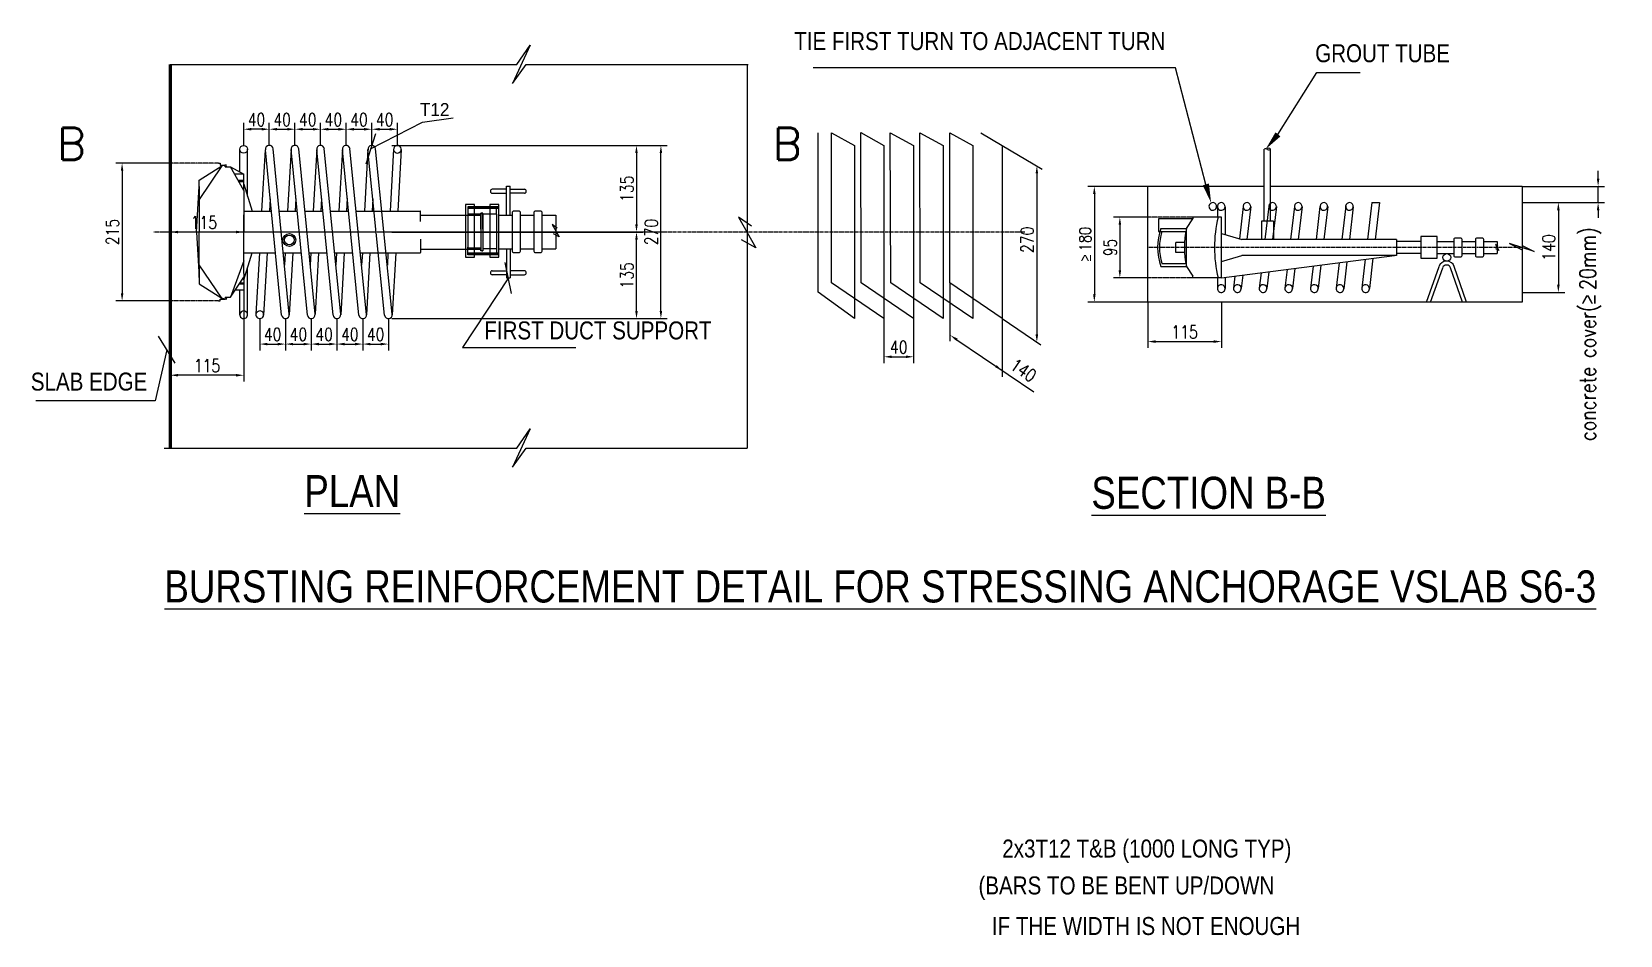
# Model space of a CAD drawing. Header units: millimetres. Extents: x -241424 to 696054, y -125618 to 93710.
# Drawn here: x 621566 to 624044, y -28466 to -27058 of the extents above; entities that cross this region are included whole.
import ezdxf
from ezdxf.enums import TextEntityAlignment as Align

# ---------------------------------------------------------------- set-up
doc = ezdxf.new("R2010")
doc.units = ezdxf.units.MM
doc.header["$LTSCALE"] = 7
doc.header["$PDMODE"] = 3
doc.linetypes.add('ACAD_ISO02W100', pattern=[15, 12, -3])
doc.linetypes.add('CENTER2', pattern=[1.125, 0.75, -0.125, 0.125, -0.125])
doc.layers.get('0').update_dxf_attribs({"linetype": 'CONTINUOUS'})
doc.layers.get('Defpoints').update_dxf_attribs({"color": 6, "linetype": 'CONTINUOUS'})
for name, color, linetype in [('CDC_03_BORDER', 3, 'CONTINUOUS'), ('HATCH', 8, 'CONTINUOUS'), ('Layer1', 3, 'CONTINUOUS'), ('t10', 3, 'CONTINUOUS'), ('TEXT80', 7, 'CONTINUOUS'), ('TITLE', 7, 'CONTINUOUS'), ('VSL-TXT', 13, 'CONTINUOUS')]:
    doc.layers.add(name, color=color, linetype=linetype)
doc.styles.add('CENT', font='')
doc.styles.add('DIMENSION', font='SIMPLEX.shx', dxfattribs={"width": 0.8})
doc.styles.add('HUNG', font='vni-romans.shx', dxfattribs={"width": 0.8, "height": 10})
doc.styles.add('ROMANS', font='ROMANS.shx', dxfattribs={"width": 0.75})
doc.styles.get('CENT').set_extended_font_data('VNI-Helve-Condense')
doc.dimstyles.new('Copy(2) of dim', dxfattribs={"dimscale": 10, "dimtxt": 2, "dimasz": 3.5, "dimexe": 2, "dimexo": 0, "dimgap": 1, "dimtad": 1, "dimdec": 0, "dimzin": 0, "dimdsep": 46, "dimtxsty": 'DIMENSION', "dimcen": 0, "dimclrd": 8, "dimclre": 8, "dimclrt": 256, "dimadec": 0, "dimazin": 0, "dimtfac": 1, "dimtdec": 0, "dimtix": 1, "dimtmove": 2, "dimatfit": 3, "dimldrblk": 'OBLIQUE', "dimfxl": 1, "dimtolj": 1, "dimtzin": 0, "dimarcsym": 0})

# ---------------------------------------------------------------- blocks, each defined once
blk = doc.blocks.new('*D685')
at = {"color": 8, "lineweight": -2, "transparency": 16777216}
for p, q in [((622127.7, -27234.9), (622557.6, -27234.9)), ((622547.6, -27492.9), (622547.6, -27246.9)), ((622127.7, -27504.9), (622557.6, -27504.9))]:
    blk.add_line(p, q, dxfattribs=at)
at = {"color": 8, "transparency": 16777216}
for points in [[(622545.6, -27246.9), (622549.6, -27246.9), (622547.6, -27234.9)], [(622545.6, -27492.9), (622549.6, -27492.9), (622547.6, -27504.9)]]:
    blk.add_solid(points, dxfattribs=at)
at = {"layer": 'Defpoints', "color": 0, "transparency": 16777216}
for p in [(622127.7, -27234.9), (622547.6, -27234.9), (622127.7, -27504.9)]:
    blk.add_point(p, dxfattribs=at)
at = {"transparency": 16777216, "insert": (622532.6, -27369.9), "char_height": 20, "attachment_point": 5, "rotation": 90, "style": 'DIMENSION'}
blk.add_mtext('\\A1;270', dxfattribs=at)
blk = doc.blocks.new('_OBLIQUE')
at = {"color": 0, "linetype": 'ByBlock'}
blk.add_line((-0.5, -0.5), (0.5, 0.5), dxfattribs=at)
blk = doc.blocks.new('*D686')
at = {"color": 8, "lineweight": -2, "transparency": 16777216}
for p, q in [((622127.7, -27369.9), (622519.5, -27369.9)), ((622509.5, -27492.9), (622509.5, -27381.9)), ((622127.7, -27504.9), (622519.5, -27504.9))]:
    blk.add_line(p, q, dxfattribs=at)
at = {"color": 8, "transparency": 16777216}
for points in [[(622507.5, -27381.9), (622511.5, -27381.9), (622509.5, -27369.9)], [(622507.5, -27492.9), (622511.5, -27492.9), (622509.5, -27504.9)]]:
    blk.add_solid(points, dxfattribs=at)
at = {"layer": 'Defpoints', "color": 0, "transparency": 16777216}
for p in [(622127.7, -27369.9), (622509.5, -27369.9), (622127.7, -27504.9)]:
    blk.add_point(p, dxfattribs=at)
at = {"transparency": 16777216, "insert": (622494.5, -27437.4), "char_height": 20, "attachment_point": 5, "rotation": 90, "style": 'DIMENSION'}
blk.add_mtext('\\A1;135', dxfattribs=at)
blk = doc.blocks.new('*D687')
at = {"color": 8, "lineweight": -2, "transparency": 16777216}
for p, q in [((622127.7, -27234.9), (622519.5, -27234.9)), ((622509.5, -27246.9), (622509.5, -27357.9)), ((622127.7, -27369.9), (622519.5, -27369.9))]:
    blk.add_line(p, q, dxfattribs=at)
at = {"color": 8, "transparency": 16777216}
for points in [[(622507.5, -27246.9), (622511.5, -27246.9), (622509.5, -27234.9)], [(622507.5, -27357.9), (622511.5, -27357.9), (622509.5, -27369.9)]]:
    blk.add_solid(points, dxfattribs=at)
at = {"layer": 'Defpoints', "color": 0, "transparency": 16777216}
for p in [(622127.7, -27234.9), (622127.7, -27369.9), (622509.5, -27369.9)]:
    blk.add_point(p, dxfattribs=at)
at = {"transparency": 16777216, "insert": (622494.5, -27302.4), "char_height": 20, "attachment_point": 5, "rotation": 90, "style": 'DIMENSION'}
blk.add_mtext('\\A1;135', dxfattribs=at)
blk = doc.blocks.new('*D688')
at = {"color": 8, "lineweight": -2, "transparency": 16777216}
for p, q in [((621896.7, -27234.9), (621896.7, -27199.6)), ((621924.7, -27209.6), (621908.7, -27209.6)), ((621936.7, -27234.9), (621936.7, -27199.6))]:
    blk.add_line(p, q, dxfattribs=at)
at = {"color": 8, "transparency": 16777216}
for points in [[(621908.7, -27207.6), (621908.7, -27211.6), (621896.7, -27209.6)], [(621924.7, -27207.6), (621924.7, -27211.6), (621936.7, -27209.6)]]:
    blk.add_solid(points, dxfattribs=at)
at = {"layer": 'Defpoints', "color": 0, "transparency": 16777216}
for p in [(621896.7, -27209.6), (621896.7, -27234.9), (621936.7, -27234.9)]:
    blk.add_point(p, dxfattribs=at)
at = {"transparency": 16777216, "insert": (621916.7, -27194.6), "char_height": 20, "attachment_point": 5, "style": 'DIMENSION'}
blk.add_mtext('\\A1;40', dxfattribs=at)
blk = doc.blocks.new('*D689')
at = {"color": 8, "lineweight": -2, "transparency": 16777216}
for p, q in [((621936.7, -27234.9), (621936.7, -27199.6)), ((621948.7, -27209.6), (621964.7, -27209.6)), ((621976.7, -27234.9), (621976.7, -27199.6))]:
    blk.add_line(p, q, dxfattribs=at)
at = {"color": 8, "transparency": 16777216}
for points in [[(621948.7, -27207.6), (621948.7, -27211.6), (621936.7, -27209.6)], [(621964.7, -27207.6), (621964.7, -27211.6), (621976.7, -27209.6)]]:
    blk.add_solid(points, dxfattribs=at)
at = {"layer": 'Defpoints', "color": 0, "transparency": 16777216}
for p in [(621976.7, -27209.6), (621936.7, -27234.9), (621976.7, -27234.9)]:
    blk.add_point(p, dxfattribs=at)
at = {"transparency": 16777216, "insert": (621956.7, -27194.6), "char_height": 20, "attachment_point": 5, "style": 'DIMENSION'}
blk.add_mtext('\\A1;40', dxfattribs=at)
blk = doc.blocks.new('*D690')
at = {"color": 8, "lineweight": -2, "transparency": 16777216}
for p, q in [((621976.7, -27234.9), (621976.7, -27199.6)), ((621988.7, -27209.6), (622004.6, -27209.6)), ((622016.6, -27234.9), (622016.6, -27199.6))]:
    blk.add_line(p, q, dxfattribs=at)
at = {"color": 8, "transparency": 16777216}
for points in [[(621988.7, -27207.6), (621988.7, -27211.6), (621976.7, -27209.6)], [(622004.6, -27207.6), (622004.6, -27211.6), (622016.6, -27209.6)]]:
    blk.add_solid(points, dxfattribs=at)
at = {"layer": 'Defpoints', "color": 0, "transparency": 16777216}
for p in [(622016.6, -27209.6), (621976.7, -27234.9), (622016.6, -27234.9)]:
    blk.add_point(p, dxfattribs=at)
at = {"transparency": 16777216, "insert": (621996.6, -27194.6), "char_height": 20, "attachment_point": 5, "style": 'DIMENSION'}
blk.add_mtext('\\A1;40', dxfattribs=at)
blk = doc.blocks.new('*D691')
at = {"color": 8, "lineweight": -2, "transparency": 16777216}
for p, q in [((622016.6, -27234.9), (622016.6, -27199.6)), ((622028.6, -27209.6), (622044.6, -27209.6)), ((622056.6, -27234.9), (622056.6, -27199.6))]:
    blk.add_line(p, q, dxfattribs=at)
at = {"color": 8, "transparency": 16777216}
for points in [[(622028.6, -27207.6), (622028.6, -27211.6), (622016.6, -27209.6)], [(622044.6, -27207.6), (622044.6, -27211.6), (622056.6, -27209.6)]]:
    blk.add_solid(points, dxfattribs=at)
at = {"layer": 'Defpoints', "color": 0, "transparency": 16777216}
for p in [(622056.6, -27209.6), (622016.6, -27234.9), (622056.6, -27234.9)]:
    blk.add_point(p, dxfattribs=at)
at = {"transparency": 16777216, "insert": (622036.6, -27194.6), "char_height": 20, "attachment_point": 5, "style": 'DIMENSION'}
blk.add_mtext('\\A1;40', dxfattribs=at)
blk = doc.blocks.new('*D692')
at = {"color": 8, "lineweight": -2, "transparency": 16777216}
for p, q in [((622056.6, -27234.9), (622056.6, -27199.6)), ((622068.6, -27209.6), (622084.6, -27209.6)), ((622096.6, -27234.9), (622096.6, -27199.6))]:
    blk.add_line(p, q, dxfattribs=at)
at = {"color": 8, "transparency": 16777216}
for points in [[(622068.6, -27207.6), (622068.6, -27211.6), (622056.6, -27209.6)], [(622084.6, -27207.6), (622084.6, -27211.6), (622096.6, -27209.6)]]:
    blk.add_solid(points, dxfattribs=at)
at = {"layer": 'Defpoints', "color": 0, "transparency": 16777216}
for p in [(622096.6, -27209.6), (622056.6, -27234.9), (622096.6, -27234.9)]:
    blk.add_point(p, dxfattribs=at)
at = {"transparency": 16777216, "insert": (622076.6, -27194.6), "char_height": 20, "attachment_point": 5, "style": 'DIMENSION'}
blk.add_mtext('\\A1;40', dxfattribs=at)
blk = doc.blocks.new('*D693')
at = {"color": 8, "lineweight": -2, "transparency": 16777216}
for p, q in [((621921.8, -27504.8), (621921.8, -27554.6)), ((621961.8, -27504.8), (621961.8, -27554.6)), ((621933.8, -27544.6), (621949.8, -27544.6))]:
    blk.add_line(p, q, dxfattribs=at)
at = {"color": 8, "transparency": 16777216}
for points in [[(621933.8, -27542.6), (621933.8, -27546.6), (621921.8, -27544.6)], [(621949.8, -27542.6), (621949.8, -27546.6), (621961.8, -27544.6)]]:
    blk.add_solid(points, dxfattribs=at)
at = {"layer": 'Defpoints', "color": 0, "transparency": 16777216}
for p in [(621921.8, -27504.8), (621961.8, -27504.8), (621961.8, -27544.6)]:
    blk.add_point(p, dxfattribs=at)
at = {"transparency": 16777216, "insert": (621941.8, -27529.6), "char_height": 20, "attachment_point": 5, "style": 'DIMENSION'}
blk.add_mtext('\\A1;40', dxfattribs=at)
blk = doc.blocks.new('*D694')
at = {"color": 8, "lineweight": -2, "transparency": 16777216}
for p, q in [((621961.8, -27504.9), (621961.8, -27554.6)), ((622002.1, -27504.8), (622002.1, -27554.6)), ((621973.8, -27544.6), (621990.1, -27544.6))]:
    blk.add_line(p, q, dxfattribs=at)
at = {"color": 8, "transparency": 16777216}
for points in [[(621973.8, -27542.6), (621973.8, -27546.6), (621961.8, -27544.6)], [(621990.1, -27542.6), (621990.1, -27546.6), (622002.1, -27544.6)]]:
    blk.add_solid(points, dxfattribs=at)
at = {"layer": 'Defpoints', "color": 0, "transparency": 16777216}
for p in [(621961.8, -27504.9), (622002.1, -27504.8), (622002.1, -27544.6)]:
    blk.add_point(p, dxfattribs=at)
at = {"transparency": 16777216, "insert": (621982, -27529.6), "char_height": 20, "attachment_point": 5, "style": 'DIMENSION'}
blk.add_mtext('\\A1;40', dxfattribs=at)
blk = doc.blocks.new('*D695')
at = {"color": 8, "lineweight": -2, "transparency": 16777216}
for p, q in [((622002.1, -27504.9), (622002.1, -27554.6)), ((622042.2, -27504.9), (622042.2, -27554.6)), ((622014.1, -27544.6), (622030.2, -27544.6))]:
    blk.add_line(p, q, dxfattribs=at)
at = {"color": 8, "transparency": 16777216}
for points in [[(622014.1, -27542.6), (622014.1, -27546.6), (622002.1, -27544.6)], [(622030.2, -27542.6), (622030.2, -27546.6), (622042.2, -27544.6)]]:
    blk.add_solid(points, dxfattribs=at)
at = {"layer": 'Defpoints', "color": 0, "transparency": 16777216}
for p in [(622002.1, -27504.9), (622042.2, -27504.9), (622042.2, -27544.6)]:
    blk.add_point(p, dxfattribs=at)
at = {"transparency": 16777216, "insert": (622022.2, -27529.6), "char_height": 20, "attachment_point": 5, "style": 'DIMENSION'}
blk.add_mtext('\\A1;40', dxfattribs=at)
blk = doc.blocks.new('*D696')
at = {"color": 8, "lineweight": -2, "transparency": 16777216}
for p, q in [((622042.2, -27504.9), (622042.2, -27554.6)), ((622082.5, -27504.9), (622082.5, -27554.6)), ((622054.2, -27544.6), (622070.5, -27544.6))]:
    blk.add_line(p, q, dxfattribs=at)
at = {"color": 8, "transparency": 16777216}
for points in [[(622054.2, -27542.6), (622054.2, -27546.6), (622042.2, -27544.6)], [(622070.5, -27542.6), (622070.5, -27546.6), (622082.5, -27544.6)]]:
    blk.add_solid(points, dxfattribs=at)
at = {"layer": 'Defpoints', "color": 0, "transparency": 16777216}
for p in [(622042.2, -27504.9), (622082.5, -27504.9), (622082.5, -27544.6)]:
    blk.add_point(p, dxfattribs=at)
at = {"transparency": 16777216, "insert": (622062.3, -27529.6), "char_height": 20, "attachment_point": 5, "style": 'DIMENSION'}
blk.add_mtext('\\A1;40', dxfattribs=at)
blk = doc.blocks.new('*D697')
at = {"color": 8, "lineweight": -2, "transparency": 16777216}
for p, q in [((622082.5, -27504.9), (622082.5, -27554.6)), ((622122.5, -27504.9), (622122.5, -27554.6)), ((622094.5, -27544.6), (622110.5, -27544.6))]:
    blk.add_line(p, q, dxfattribs=at)
at = {"color": 8, "transparency": 16777216}
for points in [[(622094.5, -27542.6), (622094.5, -27546.6), (622082.5, -27544.6)], [(622110.5, -27542.6), (622110.5, -27546.6), (622122.5, -27544.6)]]:
    blk.add_solid(points, dxfattribs=at)
at = {"layer": 'Defpoints', "color": 0, "transparency": 16777216}
for p in [(622082.5, -27504.9), (622122.5, -27504.9), (622122.5, -27544.6)]:
    blk.add_point(p, dxfattribs=at)
at = {"transparency": 16777216, "insert": (622102.5, -27529.6), "char_height": 20, "attachment_point": 5, "style": 'DIMENSION'}
blk.add_mtext('\\A1;40', dxfattribs=at)
blk = doc.blocks.new('*D698')
at = {"color": 8, "lineweight": -2, "transparency": 16777216}
for p, q in [((622096.6, -27234.9), (622096.6, -27199.6)), ((622108.6, -27209.6), (622124.6, -27209.6)), ((622136.6, -27234.9), (622136.6, -27199.6))]:
    blk.add_line(p, q, dxfattribs=at)
at = {"color": 8, "transparency": 16777216}
for points in [[(622108.6, -27207.6), (622108.6, -27211.6), (622096.6, -27209.6)], [(622124.6, -27207.6), (622124.6, -27211.6), (622136.6, -27209.6)]]:
    blk.add_solid(points, dxfattribs=at)
at = {"layer": 'Defpoints', "color": 0, "transparency": 16777216}
for p in [(622136.6, -27209.6), (622096.6, -27234.9), (622136.6, -27234.9)]:
    blk.add_point(p, dxfattribs=at)
at = {"transparency": 16777216, "insert": (622116.6, -27194.6), "char_height": 20, "attachment_point": 5, "style": 'DIMENSION'}
blk.add_mtext('\\A1;40', dxfattribs=at)
blk = doc.blocks.new('*D707')
at = {"color": 8, "lineweight": -2, "transparency": 16777216}
for p, q in [((621782.2, -27460.4), (621782.2, -27603.2)), ((621896.8, -27460.4), (621896.8, -27603.2)), ((621884.8, -27593.2), (621794.2, -27593.2))]:
    blk.add_line(p, q, dxfattribs=at)
at = {"color": 8, "transparency": 16777216}
for points in [[(621794.2, -27591.2), (621794.2, -27595.2), (621782.2, -27593.2)], [(621884.8, -27591.2), (621884.8, -27595.2), (621896.8, -27593.2)]]:
    blk.add_solid(points, dxfattribs=at)
at = {"layer": 'Defpoints', "color": 0, "transparency": 16777216}
for p in [(621782.2, -27460.4), (621896.8, -27460.4), (621782.2, -27593.2)]:
    blk.add_point(p, dxfattribs=at)
at = {"transparency": 16777216, "insert": (621839.5, -27578.2), "char_height": 20, "attachment_point": 5, "style": 'DIMENSION'}
blk.add_mtext('\\A1;115', dxfattribs=at)
blk = doc.blocks.new('*D699')
at = {"color": 8, "lineweight": -2, "transparency": 16777216}
for p, q in [((621782.2, -27262.4), (621697, -27262.4)), ((621707, -27274.4), (621707, -27465.4)), ((621782.2, -27477.4), (621697, -27477.4))]:
    blk.add_line(p, q, dxfattribs=at)
at = {"color": 8, "transparency": 16777216}
for points in [[(621705, -27274.4), (621709, -27274.4), (621707, -27262.4)], [(621705, -27465.4), (621709, -27465.4), (621707, -27477.4)]]:
    blk.add_solid(points, dxfattribs=at)
at = {"layer": 'Defpoints', "color": 0, "transparency": 16777216}
for p in [(621782.2, -27262.4), (621707, -27477.4), (621782.2, -27477.4)]:
    blk.add_point(p, dxfattribs=at)
at = {"transparency": 16777216, "insert": (621692, -27369.9), "char_height": 20, "attachment_point": 5, "rotation": 90, "style": 'DIMENSION'}
blk.add_mtext('\\A1;215', dxfattribs=at)
blk = doc.blocks.new('*D664')
at = {"color": 8, "lineweight": -2, "transparency": 16777216}
for p, q in [((623307.3, -27346.5), (623253.6, -27346.5)), ((623263.6, -27358.5), (623263.6, -27429.5)), ((623307.3, -27441.5), (623253.6, -27441.5))]:
    blk.add_line(p, q, dxfattribs=at)
at = {"color": 8, "transparency": 16777216}
for points in [[(623261.6, -27358.5), (623265.6, -27358.5), (623263.6, -27346.5)], [(623261.6, -27429.5), (623265.6, -27429.5), (623263.6, -27441.5)]]:
    blk.add_solid(points, dxfattribs=at)
at = {"layer": 'Defpoints', "color": 0, "transparency": 16777216}
for p in [(623307.3, -27346.5), (623263.6, -27441.5), (623307.3, -27441.5)]:
    blk.add_point(p, dxfattribs=at)
at = {"transparency": 16777216, "insert": (623248.6, -27394), "char_height": 20, "attachment_point": 5, "rotation": 90, "style": 'DIMENSION'}
blk.add_mtext('\\A1;95', dxfattribs=at)
blk = doc.blocks.new('*D665')
at = {"color": 8, "lineweight": -2, "transparency": 16777216}
for p, q in [((623891, -27324), (623957.7, -27324)), ((623947.7, -27336), (623947.7, -27452)), ((623891, -27464), (623957.7, -27464))]:
    blk.add_line(p, q, dxfattribs=at)
at = {"color": 8, "transparency": 16777216}
for points in [[(623945.7, -27336), (623949.7, -27336), (623947.7, -27324)], [(623945.7, -27452), (623949.7, -27452), (623947.7, -27464)]]:
    blk.add_solid(points, dxfattribs=at)
at = {"layer": 'Defpoints', "color": 0, "transparency": 16777216}
for p in [(623891, -27324), (623891, -27464), (623947.7, -27464)]:
    blk.add_point(p, dxfattribs=at)
at = {"transparency": 16777216, "insert": (623932.7, -27394), "char_height": 20, "attachment_point": 5, "rotation": 90, "style": 'DIMENSION'}
blk.add_mtext('\\A1;140', dxfattribs=at)
blk = doc.blocks.new('*D666')
at = {"color": 8, "lineweight": -2, "transparency": 16777216}
for p, q in [((624009.7, -27286.7), (624009.7, -27274.7)), ((623891, -27298.7), (624019.7, -27298.7)), ((624009.7, -27324), (624009.7, -27298.7)), ((623891, -27324), (624019.7, -27324)), ((624009.7, -27336), (624009.7, -27348))]:
    blk.add_line(p, q, dxfattribs=at)
at = {"color": 8, "transparency": 16777216}
for points in [[(624007.7, -27286.7), (624011.7, -27286.7), (624009.7, -27298.7)], [(624007.7, -27336), (624011.7, -27336), (624009.7, -27324)]]:
    blk.add_solid(points, dxfattribs=at)
at = {"layer": 'Defpoints', "color": 0, "transparency": 16777216}
for p in [(623891, -27298.7), (624009.7, -27298.7), (623891, -27324)]:
    blk.add_point(p, dxfattribs=at)
at = {"transparency": 16777216, "insert": (623997.7, -27529.2), "char_height": 20, "attachment_point": 5, "rotation": 90, "style": 'DIMENSION'}
blk.add_mtext('\\A1;{\\H1.25x;concrete cover(\\fSakkal Majalla|b0|i0|c0|p2;\\C0;≥ \\Fsimplex|c0;\\C256;20mm)}', dxfattribs=at)
blk = doc.blocks.new('*D683')
at = {"color": 8, "lineweight": -2, "transparency": 16777216}
for p, q in [((623307.3, -27298.7), (623213.8, -27298.7)), ((623223.8, -27310.7), (623223.8, -27467)), ((623307.3, -27479), (623213.8, -27479))]:
    blk.add_line(p, q, dxfattribs=at)
at = {"color": 8, "transparency": 16777216}
for points in [[(623221.8, -27310.7), (623225.8, -27310.7), (623223.8, -27298.7)], [(623221.8, -27467), (623225.8, -27467), (623223.8, -27479)]]:
    blk.add_solid(points, dxfattribs=at)
at = {"layer": 'Defpoints', "color": 0, "transparency": 16777216}
for p in [(623307.3, -27298.7), (623223.8, -27479), (623307.3, -27479)]:
    blk.add_point(p, dxfattribs=at)
at = {"transparency": 16777216, "insert": (623209.6, -27388.9), "char_height": 20, "attachment_point": 5, "rotation": 90, "style": 'DIMENSION'}
blk.add_mtext('\\A1;{\\fSakkal Majalla|b0|i0|c0|p2;\\H0.91665x;\\C0;≥ \\Fsimplex|c0;180}', dxfattribs=at)
blk = doc.blocks.new('*D684')
at = {"color": 8, "lineweight": -2, "transparency": 16777216}
for p, q in [((622895.6, -27504.9), (622895.6, -27574.4)), ((622941.7, -27504.9), (622941.7, -27574.4)), ((622907.6, -27564.4), (622929.7, -27564.4))]:
    blk.add_line(p, q, dxfattribs=at)
at = {"color": 8, "transparency": 16777216}
for points in [[(622907.6, -27562.4), (622907.6, -27566.4), (622895.6, -27564.4)], [(622929.7, -27562.4), (622929.7, -27566.4), (622941.7, -27564.4)]]:
    blk.add_solid(points, dxfattribs=at)
at = {"layer": 'Defpoints', "color": 0, "transparency": 16777216}
for p in [(622895.6, -27504.9), (622941.7, -27504.9), (622941.7, -27564.4)]:
    blk.add_point(p, dxfattribs=at)
at = {"transparency": 16777216, "insert": (622918.6, -27549.4), "char_height": 20, "attachment_point": 5, "style": 'DIMENSION'}
blk.add_mtext('\\A1;40', dxfattribs=at)
blk = doc.blocks.new('*D587')
at = {"color": 8, "lineweight": -2, "transparency": 16777216}
for p, q in [((623307.3, -27479), (623307.3, -27550.7)), ((623422, -27479), (623422, -27550.7)), ((623319.3, -27540.7), (623410, -27540.7))]:
    blk.add_line(p, q, dxfattribs=at)
at = {"color": 8, "transparency": 16777216}
for points in [[(623319.3, -27538.7), (623319.3, -27542.7), (623307.3, -27540.7)], [(623410, -27538.7), (623410, -27542.7), (623422, -27540.7)]]:
    blk.add_solid(points, dxfattribs=at)
at = {"layer": 'Defpoints', "color": 0, "transparency": 16777216}
for p in [(623307.3, -27479), (623422, -27479), (623422, -27540.7)]:
    blk.add_point(p, dxfattribs=at)
at = {"transparency": 16777216, "insert": (623364.6, -27525.7), "char_height": 20, "attachment_point": 5, "style": 'DIMENSION'}
blk.add_mtext('\\A1;115', dxfattribs=at)
blk = doc.blocks.new('*D589')
at = {"color": 8, "lineweight": -2, "transparency": 16777216}
for p, q in [((621782.2, -27369.9), (621782.2, -27359.9)), ((621884.8, -27369.9), (621794.2, -27369.9)), ((621896.8, -27369.9), (621896.8, -27359.9))]:
    blk.add_line(p, q, dxfattribs=at)
at = {"color": 8, "transparency": 16777216}
for points in [[(621794.2, -27367.9), (621794.2, -27371.9), (621782.2, -27369.9)], [(621884.8, -27367.9), (621884.8, -27371.9), (621896.8, -27369.9)]]:
    blk.add_solid(points, dxfattribs=at)
at = {"layer": 'Defpoints', "color": 0, "transparency": 16777216}
for p in [(621782.2, -27369.9), (621782.2, -27369.9), (621896.8, -27369.9)]:
    blk.add_point(p, dxfattribs=at)
at = {"transparency": 16777216, "insert": (621834.6, -27354.9), "char_height": 20, "attachment_point": 5, "style": 'DIMENSION'}
blk.add_mtext('\\A1;115', dxfattribs=at)

msp = doc.modelspace()

# ---------------------------------------------------------------- linework, layer by layer
at = {"color": 1}
for p, q in [((622343.7, -27078.5), (622316.2, -27138.2)), ((622322.9, -27108.4), (622343.7, -27078.5)), ((621782.2, -27108.4), (622322.9, -27108.4)), ((622316.2, -27138.2), (622337.4, -27108.4)), ((622337.4, -27108.4), (622683.8, -27108.4)), ((622682, -27108.4), (622682, -27706.8)), ((623891, -27298.7), (623891, -27479)), ((622688.7, -27360.7), (622668.4, -27346.5)), ((622668.4, -27346.5), (622695.5, -27394.4)), ((622695.5, -27394.4), (622673.5, -27381.9)), ((623910, -27400.1), (623871.4, -27387.6)), ((623871.4, -27387.6), (623891, -27397.8)), ((623910, -27400.1), (623871.4, -27387.6)), ((623871.4, -27387.6), (623891, -27397.8)), ((623891, -27391), (623910, -27400.1)), ((623891, -27391), (623910, -27400.1)), ((622343.7, -27676.9), (622316.2, -27736.7)), ((622322.9, -27706.8), (622343.7, -27676.9)), ((621772.7, -27706.8), (622322.9, -27706.8)), ((622316.2, -27736.7), (622337.4, -27706.8)), ((622337.4, -27706.8), (622682, -27706.8))]:
    msp.add_line(p, q, dxfattribs=at)
for p, q in [((623350.2, -27113.6), (622785.2, -27113.6)), ((623397.7, -27295.6), (623350.2, -27113.6)), ((623510.2, -27217.6), (623570.8, -27120.9)), ((623570.8, -27120.9), (623638.5, -27120.9)), ((623488.8, -27353), (623488.8, -27240.6)), ((623498.8, -27353), (623498.8, -27240.6)), ((622306.6, -27303.3), (622284.6, -27303.3)), ((622306.6, -27343.5), (622306.6, -27298.5)), ((622306.6, -27298.5), (622312.6, -27298.5)), ((622312.6, -27343.5), (622312.6, -27298.5)), ((622312.6, -27303.3), (622334.6, -27303.3)), ((623307.3, -27479), (623307.3, -27298.7)), ((623488.8, -27298.7), (623307.3, -27298.7)), ((623891, -27298.7), (623498.8, -27298.7)), ((622284.6, -27309.3), (622306.6, -27309.3)), ((622334.6, -27309.3), (622312.6, -27309.3)), ((622386, -27364), (622377.8, -27358.4)), ((622377.8, -27358.4), (622388.7, -27377.5)), ((623503.2, -27353), (623484.6, -27353)), ((623484.6, -27353), (623484.6, -27381.5)), ((623503.2, -27353), (623503.2, -27381.5)), ((622388.7, -27377.5), (622379.9, -27372.6)), ((622306.6, -27396.2), (622306.6, -27441.2)), ((622312.6, -27396.2), (622312.6, -27441.2)), ((623853.5, -27392.1), (623849.4, -27389.3)), ((623849.4, -27389.3), (623854.8, -27398.8)), ((623854.8, -27398.8), (623850.4, -27396.3)), ((622284.6, -27430.4), (622306.6, -27430.4)), ((622334.6, -27430.4), (622312.6, -27430.4)), ((622306.6, -27436.4), (622284.6, -27436.4)), ((622306.6, -27441.2), (622312.6, -27441.2)), ((622312.6, -27436.4), (622334.6, -27436.4)), ((623891, -27479), (623307.3, -27479))]:
    msp.add_line(p, q)
at = {"color": 8}
for p, q in [((623080.1, -27234.9), (623142.6, -27271.8)), ((623134.2, -27274.2), (623134.2, -27529.5)), ((623080.1, -27504.9), (623140.4, -27545.8))]:
    msp.add_line(p, q, dxfattribs=at)
for points in [[(623795.4, -27379.5), (623786.7, -27379.5, 0.414214), (623784.7, -27381.5), (623784.7, -27406.5, 0.414214), (623786.7, -27408.5), (623795.4, -27408.5, 0.414214), (623797.4, -27406.5), (623797.4, -27381.5, 0.414214)], [(623829.2, -27379.5), (623820.5, -27379.5, 0.414214), (623818.5, -27381.5), (623818.5, -27406.5, 0.414214), (623820.5, -27408.5), (623829.2, -27408.5, 0.414214), (623831.2, -27406.5), (623831.2, -27381.5, 0.414214)]]:
    msp.add_lwpolyline(points, format="xyb", close=True)
for points in [[(622998.3, -27449.3), (622998.3, -27540.3)], [(623080.1, -27504.9), (623080.1, -27595.9)], [(623009.4, -27537.9), (623129.2, -27619.2)]]:
    msp.add_lwpolyline(points, dxfattribs=at)
for centre, radius, start, end in [((623491, -27245.4), 5.31, 53.021, 113.9198), ((623496.2, -27242.6), 3.34, 37.8355, 145.3671), ((623496.2, -27238.5), 3.34, 232.7958, 322.1645), ((622284.6, -27306.3), 3, 90, 180), ((622284.6, -27306.3), 3, 180, 270), ((622334.6, -27306.3), 3, 0, 90), ((622334.6, -27306.3), 3, 270, 0), ((622284.6, -27433.4), 3, 90, 180), ((622334.6, -27433.4), 3, 0, 90), ((622284.6, -27433.4), 3, 180, 270), ((622334.6, -27433.4), 3, 270, 0)]:
    msp.add_arc(centre, radius, start, end)
for points in [[(623506.4, -27214.4), (623514.1, -27220.8), (623491, -27240.7)], [(623402.6, -27294.2), (623392.9, -27297), (623406, -27324.4)]]:
    msp.add_solid(points)
for points in [[(623132.1, -27278.6), (623136.1, -27278.6), (623134.1, -27266.6)], [(623010.5, -27536.2), (623008.3, -27539.5), (622998.3, -27530.3)], [(623132.1, -27529.5), (623136.1, -27529.5), (623134.1, -27541.5)], [(623071.3, -27577.5), (623069.1, -27580.8), (623080.1, -27585.9)]]:
    msp.add_solid(points, dxfattribs=at)
at = {"layer": 'CDC_03_BORDER', "color": 7}
for p, q in [((623377.6, -27349.1), (623323.9, -27349.1)), ((623323.9, -27349.1), (623323.9, -27369.3)), ((623367.3, -27364.3), (623377.6, -27349.1)), ((623422, -27346.5), (623377.6, -27346.5)), ((623377.6, -27346.5), (623377.6, -27349.1)), ((623422, -27441.5), (623422, -27346.5)), ((623323.9, -27369.3), (623329.1, -27369.3)), ((623327.6, -27364.3), (623367.3, -27364.3)), ((623327.6, -27364.3), (623367.3, -27364.3)), ((623329.1, -27369.3), (623365.6, -27369.3)), ((623367.3, -27423.7), (623367.3, -27364.3)), ((623422, -27372), (623448.8, -27380)), ((623448.8, -27380), (623453.7, -27381.5)), ((623695.1, -27381.5), (623453.7, -27381.5)), ((623350.8, -27402), (623350.8, -27386)), ((623364.4, -27386), (623350.8, -27386)), ((623364.4, -27402), (623350.8, -27402)), ((623422, -27441.5), (623692.3, -27406.5)), ((623422, -27415.9), (623448.8, -27407.9)), ((623448.8, -27407.9), (623453.8, -27406.5)), ((623695.1, -27406.5), (623453.8, -27406.5)), ((623327.6, -27423.7), (623367.3, -27423.7)), ((623327.6, -27423.7), (623367.3, -27423.7)), ((623329.1, -27418.7), (623365.6, -27418.7)), ((623367.3, -27418.7), (623367.3, -27418.7)), ((623367.3, -27423.7), (623377.6, -27438.9)), ((623377.6, -27441.5), (623377.6, -27438.9)), ((623422, -27441.5), (623377.6, -27441.5))]:
    msp.add_line(p, q, dxfattribs=at)
for centre, radius, start, end in [((623616.6, -27394), 205.4, 166.625, 193.3716), ((623408, -27394), 85.7, 159.7321, 200.2679), ((623408, -27394), 82.7, 162.6327, 197.3673), ((623506.5, -27394), 142.3, 167.9641, 192.0359)]:
    msp.add_arc(centre, radius, start, end, dxfattribs=at)
at = {"layer": 'HATCH', "linetype": 'ACAD_ISO02W100', "ltscale": 7}
for p, q in [((623742, -27479), (623761.5, -27423.5)), ((623748.4, -27479), (623767.2, -27425.5)), ((623798.3, -27479), (623779.5, -27425.5)), ((623804.6, -27479), (623785.1, -27423.5))]:
    msp.add_line(p, q, dxfattribs=at)
at = {"layer": 'HATCH'}
for p, q in [((623773.8, -27415.5), (623772.8, -27415.5)), ((623773.8, -27421.5), (623772.8, -27421.5))]:
    msp.add_line(p, q, dxfattribs=at)
for points in [[(621625.2, -27270.9, 0, 60, 0), (621625.2, -27322, 0, 0, 0), (621625.2, -27369.9, 0, 0, 0), (621671.9, -27369.9, 0, 0, 0)], [(622742, -27270.9, 0, 60, 0), (622742, -27322, 0, 0, 0), (622742, -27369.9, 0, 0, 0), (622677.4, -27369.9, 0, 0, 0)]]:
    msp.add_lwpolyline(points, format="xyseb", dxfattribs=at)
msp.add_circle((623773.7, -27409.5), 6, dxfattribs=at)
for centre, radius, start, end in [((623772.8, -27427.5), 12, 90, 160.6551), ((623772.8, -27427.5), 6, 90, 160.6551), ((623773.8, -27427.5), 12, 19.3449, 90), ((623773.8, -27427.5), 6, 19.3449, 90)]:
    msp.add_arc(centre, radius, start, end, dxfattribs=at)
at = {"layer": 'Layer1'}
for p, q in [((621890.7, -27276.1), (621890.7, -27240.9)), ((621902.7, -27314.2), (621902.7, -27240.9)), ((621925.2, -27337.4), (621930.7, -27241.6)), ((621955.9, -27499.5), (621930.7, -27241.6)), ((621967.8, -27498.1), (621942.6, -27240.2)), ((621970.7, -27241.3), (621965.2, -27337.4)), ((621996.2, -27499.5), (621970.7, -27241.3)), ((622008.1, -27498.1), (621982.6, -27240.2)), ((622010.6, -27240.9), (622005.2, -27337.4)), ((622036.3, -27499.6), (622010.6, -27241.6)), ((622048.2, -27498.1), (622022.5, -27240.2)), ((622050.6, -27240.9), (622045.2, -27337.4)), ((622076.5, -27499.6), (622050.6, -27241.6)), ((622088.4, -27498.3), (622062.5, -27240.2)), ((622090.6, -27240.9), (622085.3, -27337.4)), ((622116.5, -27499.6), (622090.6, -27241.6)), ((622128.4, -27498.2), (622102.5, -27240.2)), ((622130.6, -27240.9), (622125.3, -27337.4)), ((622142.5, -27241.1), (622137.3, -27337.4)), ((621857.2, -27262.4), (621860.2, -27262.4)), ((621857.2, -27262.4), (621860.2, -27262.4)), ((621860.2, -27262.4), (621860.2, -27265.4)), ((621860.2, -27265.4), (621867.2, -27265.4)), ((621867.9, -27268.4), (621867.2, -27265.4)), ((621867.9, -27268.4), (621876.1, -27268.4)), ((621896.8, -27304.9), (621876.1, -27268.4)), ((621876.1, -27268.4), (621896.8, -27279.4)), ((621896.8, -27279.4), (621882.4, -27279.4)), ((621896.8, -27284.4), (621896.8, -27279.4)), ((621887.7, -27288.9), (621896.8, -27288.9)), ((621888.9, -27290.9), (621896.8, -27290.9)), ((621896.8, -27304.9), (621896.8, -27284.4)), ((621896.8, -27295.4), (621909.9, -27337.4)), ((621896.8, -27304.9), (621896.8, -27369.9)), ((621938.2, -27318), (621937.1, -27337.4)), ((621978.2, -27317.5), (621977.1, -27337.4)), ((622018.2, -27317.8), (622017.1, -27337.4)), ((622058.2, -27317), (622057.1, -27337.4)), ((622098.3, -27317.9), (622097.2, -27337.4)), ((622246.2, -27330.7), (622246.2, -27342.5)), ((622294.5, -27330.7), (622246.2, -27330.7)), ((622294.5, -27332.7), (622246.2, -27332.7)), ((622294.5, -27333.2), (622246.2, -27333.2)), ((622291.3, -27342), (622291.3, -27330.7)), ((623415.9, -27329.3), (623415.8, -27346.5)), ((623427.8, -27330.7), (623427.8, -27373.8)), ((623455.8, -27330), (623450, -27380.4)), ((623467.8, -27330), (623461.8, -27381.5)), ((623495.8, -27330), (623489.8, -27381.5)), ((623507.8, -27330), (623501.8, -27381.5)), ((623535.8, -27330), (623529.8, -27381.5)), ((623547.8, -27330), (623541.8, -27381.5)), ((623575.8, -27330), (623569.8, -27381.5)), ((623587.8, -27330), (623581.8, -27381.5)), ((623615.9, -27329.3), (623609.8, -27381.5)), ((623627.8, -27330.7), (623621.8, -27381.5)), ((623656.5, -27324), (623649.8, -27381.5)), ((623656.5, -27324), (623668.5, -27324)), ((623668.5, -27324), (623661.8, -27381.5)), ((621896.8, -27337.4), (621940.1, -27337.4)), ((621896.8, -27369.9), (621896.8, -27342.9)), ((621952.1, -27337.4), (621980.2, -27337.2)), ((621992.2, -27337.4), (622020.1, -27337.4)), ((622032.2, -27337.4), (622060.2, -27337.4)), ((622072.3, -27337.4), (622172, -27337.4)), ((622172.5, -27353.7), (622172.5, -27337.9)), ((622172.5, -27343.5), (622242.4, -27343.5)), ((622242.4, -27343.5), (622266.8, -27343.5)), ((622266.8, -27342), (622246.2, -27342)), ((622246.2, -27342.5), (622246.2, -27393.5)), ((622266.8, -27343.5), (622266.8, -27340.5)), ((622269.8, -27340.5), (622266.8, -27340.5)), ((622266.8, -27365.5), (622266.8, -27343)), ((622266.8, -27343.5), (622266.8, -27396.5)), ((622268.8, -27341), (622269.8, -27341)), ((622269.8, -27342), (622269.8, -27340.5)), ((622269.8, -27365.5), (622269.8, -27341)), ((622269.8, -27342), (622269.8, -27399)), ((622291.3, -27342), (622269.8, -27342)), ((622291.3, -27342), (622291.3, -27393.9)), ((622294.5, -27343.5), (622315.7, -27343.5)), ((622328.3, -27343.5), (622349.5, -27343.5)), ((622362.1, -27343.5), (622383.6, -27343.5)), ((622383.6, -27343.5), (622383.6, -27395.9)), ((621896.8, -27434.8), (621896.8, -27369.9)), ((622172.5, -27381.2), (622172.5, -27401.9)), ((622266.8, -27365.5), (622266.8, -27393)), ((622269.8, -27365.5), (622269.8, -27395)), ((623695.1, -27381.5), (623695.1, -27406.5)), ((621896.8, -27444.4), (621909.9, -27402.4)), ((621896.8, -27402.4), (621946.4, -27402.4)), ((621921.4, -27402.4), (621915.9, -27498.1)), ((621933.4, -27402.4), (621927.8, -27499.6)), ((621958.5, -27402.4), (621986.6, -27402.4)), ((621961.5, -27402.4), (621960.4, -27421.7)), ((621973.4, -27402.4), (621967.8, -27498.8)), ((621998.6, -27402.4), (622026.6, -27402.4)), ((622001.6, -27402.4), (622000.5, -27421.4)), ((622013.4, -27402.4), (622008.1, -27498.1)), ((622038.6, -27402.4), (622066.7, -27402.4)), ((622041.6, -27402.4), (622040.6, -27421.7)), ((622053.5, -27402.4), (622048.2, -27498.8)), ((622078.8, -27402.4), (622172, -27402.4)), ((622081.8, -27402.4), (622080.7, -27421.6)), ((622093.7, -27402.4), (622088.5, -27498.9)), ((622121.8, -27402.4), (622120.8, -27421.6)), ((622133.8, -27402.4), (622128.5, -27498.9)), ((622172.5, -27396.5), (622242.4, -27396.5)), ((622242.4, -27396.5), (622266.8, -27396.5)), ((622246.2, -27405.3), (622246.2, -27393.5)), ((622266.8, -27395), (622246.2, -27395)), ((622294.5, -27402.8), (622246.2, -27402.8)), ((622294.5, -27403.3), (622246.2, -27403.3)), ((622294.5, -27405.3), (622246.2, -27405.3)), ((622266.8, -27399), (622266.8, -27395.4)), ((622269.8, -27399), (622266.8, -27399)), ((622268.8, -27399), (622269.8, -27399)), ((622269.8, -27393.9), (622269.8, -27395.4)), ((622291.3, -27395.9), (622269.8, -27395.9)), ((622291.3, -27393.9), (622291.3, -27405.3)), ((622294.5, -27395.9), (622315.7, -27395.9)), ((622328.3, -27395.9), (622349.5, -27395.9)), ((622362.1, -27395.9), (622383.6, -27395.9)), ((623733, -27384.5), (623695.1, -27384.5)), ((623733, -27403.5), (623695.1, -27403.5)), ((623758.8, -27384.5), (623784.7, -27384.5)), ((623758.8, -27403.5), (623784.7, -27403.5)), ((623797.4, -27384.5), (623818.5, -27384.5)), ((623797.4, -27403.5), (623818.5, -27403.5)), ((623831.2, -27384.5), (623852.3, -27384.5)), ((623831.2, -27403.5), (623852.3, -27403.5)), ((623852.3, -27384.5), (623852.3, -27403.5)), ((621896.8, -27414.8), (621876.1, -27471.4)), ((621902.7, -27498.9), (621902.7, -27425.5)), ((623496, -27431.9), (623493, -27458)), ((623524.4, -27428.2), (623521, -27457.3)), ((623536.6, -27426.6), (623533, -27458)), ((623565, -27422.9), (623561, -27457.3)), ((623577.2, -27421.4), (623573, -27458)), ((623605.6, -27417.7), (623601, -27457.3)), ((623617.8, -27416.1), (623612.9, -27458.7)), ((623646.2, -27412.4), (623641, -27457.3)), ((623658.4, -27410.8), (623653, -27458)), ((621876.1, -27471.4), (621896.8, -27440.4)), ((621889.8, -27450.9), (621896.8, -27450.9)), ((621891.2, -27448.9), (621896.8, -27448.9)), ((621896.8, -27434.8), (621896.8, -27455.4)), ((621896.8, -27455.4), (621896.8, -27460.4)), ((623415.8, -27441.5), (623415.8, -27458)), ((623427.8, -27440.8), (623427.8, -27458)), ((623443.2, -27438.7), (623441, -27457.3)), ((623455.4, -27437.1), (623453, -27458)), ((623483.8, -27433.5), (623481, -27457.3)), ((621857.2, -27477.4), (621860.2, -27477.4)), ((621860.2, -27477.4), (621860.2, -27474.4)), ((621860.2, -27474.4), (621867.2, -27474.4)), ((621860.2, -27474.4), (621867.2, -27474.4)), ((621867.8, -27471.4), (621867.2, -27474.4)), ((621867.8, -27471.4), (621876.1, -27471.4)), ((621896.8, -27460.4), (621883.5, -27460.4)), ((621890.7, -27498.9), (621890.7, -27460.4))]:
    msp.add_line(p, q, dxfattribs=at)
at = {"layer": 'Layer1', "color": 5, "linetype": 'CENTER2', "ltscale": 0.25}
for p, q in [((621857.2, -27262.4), (621782.2, -27262.4)), ((623377.6, -27346.5), (623307.3, -27346.5)), ((623377.6, -27441.5), (623307.3, -27441.5)), ((621857.2, -27477.4), (621782.2, -27477.4))]:
    msp.add_line(p, q, dxfattribs=at)
at = {"layer": 'Layer1', "color": 2}
for p, q in [((621862.4, -27266.6), (621827.2, -27318.9)), ((621827.2, -27288.9), (621862.4, -27266.6)), ((621869.2, -27264.9), (621862.4, -27266.6)), ((621870.1, -27268.4), (621869.2, -27264.9)), ((621823.2, -27369.9), (621827.2, -27298.9)), ((621827.2, -27318.9), (621827.2, -27288.9)), ((621827.2, -27298.9), (621827.2, -27369.9)), ((621823.2, -27369.9), (621827.2, -27440.9)), ((621827.2, -27440.9), (621827.2, -27369.9)), ((621862.4, -27473.2), (621827.2, -27420.9)), ((621827.2, -27420.9), (621827.2, -27450.9)), ((621827.2, -27450.9), (621862.4, -27473.2)), ((621869.2, -27474.9), (621862.4, -27473.2)), ((621870.1, -27471.4), (621869.2, -27474.9))]:
    msp.add_line(p, q, dxfattribs=at)
at = {"layer": 'Layer1', "const_width": 5}
msp.add_lwpolyline([(621782.2, -27108.4), (621782.2, -27706.8)], dxfattribs=at)
at = {"layer": 'Layer1'}
for points in [[(622256.7, -27327.2), (622242.8, -27327.2), (622242.8, -27409.2), (622256.7, -27409.2)], [(622294.5, -27327.2), (622280.7, -27327.2), (622280.7, -27409.2), (622294.5, -27409.2)], [(623758.8, -27377.1), (623733, -27377.1), (623733, -27410.8), (623758.8, -27410.8)]]:
    msp.add_lwpolyline(points, close=True, dxfattribs=at)
for points in [[(622326.3, -27337.4), (622317.7, -27337.4, 0.459161), (622315.7, -27338.9), (622315.7, -27399.9, 0.414214), (622317.7, -27401.9), (622326.3, -27401.9, 0.414214), (622328.3, -27399.9), (622328.3, -27338.9, 0.459161)], [(622360.1, -27337.4), (622351.5, -27337.4, 0.459161), (622349.5, -27338.9), (622349.5, -27399.9, 0.414214), (622351.5, -27401.9), (622360.1, -27401.9, 0.414214), (622362.1, -27399.9), (622362.1, -27338.9, 0.459161)]]:
    msp.add_lwpolyline(points, format="xyb", close=True, dxfattribs=at)
for centre, radius in [((621896.7, -27240.9), 6), ((621968, -27382.2), 10), ((621968, -27382.2), 7.5)]:
    msp.add_circle(centre, radius, dxfattribs=at)
for centre, radius, start, end in [((621936.7, -27240.9), 6, 6.7098, 186.7098), ((621976.7, -27240.9), 6, 6.7098, 186.7098), ((622016.6, -27240.9), 6, 6.7098, 186.7098), ((622056.6, -27240.9), 6, 6.7098, 186.7098), ((622096.6, -27240.9), 6, 6.7098, 186.7098), ((622136.6, -27240.9), 6, 6.7098, 186.7098), ((622136.5, -27240.8), 6, 186.7098, 6.7098), ((623408.6, -27330), 6, 353.2902, 173.2902), ((623408.6, -27330), 6, 173.2902, 353.2902), ((623421.8, -27330), 6, 173.2902, 353.2902), ((623421.8, -27330), 6, 353.2902, 173.2902), ((623461.8, -27330), 6, 173.2902, 353.2902), ((623461.8, -27330), 6, 353.2902, 173.2902), ((623501.8, -27330), 6, 173.2902, 353.2902), ((623501.8, -27330), 6, 353.2902, 173.2902), ((623541.8, -27330), 6, 173.2902, 353.2902), ((623541.8, -27330), 6, 353.2902, 173.2902), ((623581.8, -27330), 6, 173.2902, 353.2902), ((623581.8, -27330), 6, 353.2902, 173.2902), ((623621.8, -27330), 6, 173.2902, 353.2902), ((623621.8, -27330), 6, 353.2902, 173.2902), ((622172, -27337.9), 0.5, 0, 84.3506), ((622268.8, -27343), 2, 90, 180), ((622172, -27401.9), 0.5, 275.8269, 0), ((622268.8, -27397), 2, 180, 270), ((623421.8, -27458), 6, 173.2902, 353.2902), ((623421.8, -27458), 6, 353.2902, 173.2902), ((623447, -27458), 6, 353.2902, 173.2902), ((623447, -27458), 6, 173.2902, 353.2902), ((623487, -27458), 6, 353.2902, 173.2902), ((623487, -27458), 6, 173.2902, 353.2902), ((623527, -27458), 6, 353.2902, 173.2902), ((623527, -27458), 6, 173.2902, 353.2902), ((623567, -27458), 6, 353.2902, 173.2902), ((623567, -27458), 6, 173.2902, 353.2902), ((623607, -27458), 6, 353.2902, 173.2902), ((623607, -27458), 6, 173.2902, 353.2902), ((623647, -27458), 6, 353.2902, 173.2902), ((623647, -27458), 6, 173.2902, 353.2902), ((621896.7, -27498.9), 6, 353.2902, 173.2902), ((621896.7, -27498.9), 6, 173.2902, 353.2902), ((621921.8, -27498.8), 6, 173.2902, 353.2902), ((621921.8, -27498.8), 6, 353.2902, 173.2902), ((621961.8, -27498.8), 6, 186.7098, 6.7098), ((622002.1, -27498.8), 6, 186.7098, 6.7098), ((622042.2, -27498.8), 6, 186.7098, 6.7098), ((622082.5, -27498.9), 6, 186.7098, 6.7098), ((622122.5, -27498.9), 6, 186.7098, 6.7098)]:
    msp.add_arc(centre, radius, start, end, dxfattribs=at)
at = {"layer": 't10', "color": 8, "linetype": 'CENTER2'}
for p, q in [((622551.1, -27369.9), (621755.8, -27369.9)), ((622098.7, -27369.9), (621768, -27369.9)), ((623115.2, -27369.9), (622108.7, -27369.9)), ((623891.1, -27394), (623307.3, -27394))]:
    msp.add_line(p, q, dxfattribs=at)
at = {"layer": 'VSL-TXT'}
msp.add_lwpolyline([(623046.5, -27215.1), (623080.1, -27234.9), (623080.1, -27504.9), (622998.3, -27449.3), (622998.3, -27215.1), (623034, -27234.9), (623034, -27504.9), (622952.2, -27449.3), (622951.3, -27215.1), (622987.8, -27234.9), (622987.8, -27504.9), (622906.3, -27449.3), (622905.5, -27215.1), (622941.7, -27234.9), (622941.7, -27504.9), (622859.8, -27449.3), (622859.7, -27214.9), (622895.6, -27234.9), (622895.6, -27504.9), (622813.6, -27449.3), (622813.9, -27215.1), (622849.4, -27234.9), (622849.4, -27504.9), (622793.1, -27463.6), (622793.1, -27215.1), (622793.1, -27215.1)], dxfattribs=at)

# ---------------------------------------------------------------- texts
at = {"style": 'CENT'}
for s, p in [('TIE FIRST TURN TO ADJACENT TURN', (623334.6, -27072.1)), ('GROUT TUBE', (623778.6, -27091.1)), ('2x3T12 T&B (1000 LONG TYP)', (623531.2, -28331.2)), ('(BARS TO BE BENT UP/DOWN', (623504.5, -28388.8)), ('IF THE WIDTH IS NOT ENOUGH ', (623553.9, -28452)), ('IF THE WIDTH IS NOT ENOUGH ', (623553.9, -28452))]:
    msp.add_text(s, height=28, dxfattribs=at).set_placement(p, align=Align.MIDDLE_RIGHT)
for s, height, p in [('FIRST DUCT SUPPORT', 28, (622272.1, -27537.3)), ('SLAB EDGE', 28, (621564.6, -27617.1)), ('%%UPLAN', 50, (621991.3, -27798.9)), ('%%USECTION B-B', 50, (623219.1, -27801.5)), ('%%UBURSTING REINFORCEMENT DETAIL FOR STRESSING ANCHORAGE VSLAB S6-3', 50, (621773, -27947.5))]:
    msp.add_text(s, height=height, dxfattribs=at).set_placement(p)
at = {"char_height": 20, "attachment_point": 5, "style": 'DIMENSION'}
for s, insert, rotation in [('\\A1;270', (623119.1, -27382), 90), ('\\A1;140', (623113.1, -27585.4), 325.8354)]:
    msp.add_mtext(s, dxfattribs=dict(at, insert=insert, rotation=rotation))
at = {"layer": 'TEXT80', "color": 7, "style": 'HUNG'}
msp.add_text('T12', height=20, dxfattribs=at).set_placement((622171.6, -27188.8))
at = {"layer": 'TITLE', "color": 4, "style": 'ROMANS'}
for p in [(621605.4, -27257.3), (622722.2, -27257.3)]:
    msp.add_text('B', height=50, dxfattribs=at).set_placement(p)

# ---------------------------------------------------------------- dimensions: what is measured, and where the dimension line sits
for base, p1, p2, picture, middle in [((621896.7, -27209.6), (621936.7, -27234.9), (621896.7, -27234.9), '*D688', (621916.7, -27194.6)), ((621976.7, -27209.6), (621936.7, -27234.9), (621976.7, -27234.9), '*D689', (621956.7, -27194.6)), ((622016.6, -27209.6), (621976.7, -27234.9), (622016.6, -27234.9), '*D690', (621996.6, -27194.6)), ((622056.6, -27209.6), (622016.6, -27234.9), (622056.6, -27234.9), '*D691', (622036.6, -27194.6)), ((622096.6, -27209.6), (622056.6, -27234.9), (622096.6, -27234.9), '*D692', (622076.6, -27194.6)), ((622136.6, -27209.6), (622096.6, -27234.9), (622136.6, -27234.9), '*D698', (622116.6, -27194.6)), ((621782.2, -27593.2), (621896.8, -27460.4), (621782.2, -27460.4), '*D707', (621839.5, -27578.2)), ((623422, -27540.7), (623307.3, -27479), (623422, -27479), '*D587', (623364.6, -27525.7)), ((621961.8, -27544.6), (621921.8, -27504.8), (621961.8, -27504.8), '*D693', (621941.8, -27529.6)), ((622002.1, -27544.6), (621961.8, -27504.9), (622002.1, -27504.8), '*D694', (621982, -27529.6)), ((622042.2, -27544.6), (622002.1, -27504.9), (622042.2, -27504.9), '*D695', (622022.2, -27529.6)), ((622082.5, -27544.6), (622042.2, -27504.9), (622082.5, -27504.9), '*D696', (622062.3, -27529.6)), ((622122.5, -27544.6), (622082.5, -27504.9), (622122.5, -27504.9), '*D697', (622102.5, -27529.6))]:
    dim = msp.add_linear_dim(base=base, p1=p1, p2=p2, dimstyle='Copy(2) of dim', override={"dimasz": 1.2, "dimexe": 1, "dimgap": 0.5})
    dim.commit()
    dim.dimension.update_dxf_attribs({"geometry": picture, "text_midpoint": middle})
for base, p1, p2, angle, picture, middle in [((622547.6, -27234.9), (622127.7, -27504.9), (622127.7, -27234.9), 90, '*D685', (622532.6, -27369.9)), ((622509.5, -27369.9), (622127.7, -27234.9), (622127.7, -27369.9), 270, '*D687', (622494.5, -27302.4)), ((621707, -27477.4), (621782.2, -27262.4), (621782.2, -27477.4), 90, '*D699', (621692, -27369.9)), ((623947.7, -27464), (623891, -27324), (623891, -27464), 90, '*D665', (623932.7, -27394)), ((623263.6, -27441.5), (623307.3, -27346.5), (623307.3, -27441.5), 90, '*D664', (623248.6, -27394)), ((622509.5, -27369.9), (622127.7, -27504.9), (622127.7, -27369.9), 90, '*D686', (622494.5, -27437.4))]:
    dim = msp.add_linear_dim(base=base, p1=p1, p2=p2, angle=angle, dimstyle='Copy(2) of dim', override={"dimasz": 1.2, "dimexe": 1, "dimgap": 0.5})
    dim.commit()
    dim.dimension.update_dxf_attribs({"geometry": picture, "text_midpoint": middle})
dim = msp.add_linear_dim(base=(624009.7, -27298.7), p1=(623891, -27324), p2=(623891, -27298.7), angle=90, text='{\\H1.25x;concrete cover(\\fSakkal Majalla|b0|i0|c0|p2;\\C0;≥ \\Fsimplex|c0;\\C256;20mm)}', dimstyle='Copy(2) of dim', override={"dimasz": 1.2, "dimexe": 1, "dimgap": 0.5})
dim.commit()
dim.dimension.update_dxf_attribs({"geometry": '*D666', "text_midpoint": (623997.7, -27529.2), "dimtype": 160})
dim = msp.add_linear_dim(base=(623223.8, -27479), p1=(623307.3, -27298.7), p2=(623307.3, -27479), angle=90, text='{\\fSakkal Majalla|b0|i0|c0|p2;\\H0.91665x;\\C0;≥ \\Fsimplex|c0;180}', dimstyle='Copy(2) of dim', override={"dimasz": 1.2, "dimexe": 1, "dimgap": 0.5})
dim.commit()
dim.dimension.update_dxf_attribs({"geometry": '*D683', "text_midpoint": (623209.6, -27388.9)})
dim = msp.add_linear_dim(base=(621782.2, -27369.9), p1=(621896.8, -27369.9), p2=(621782.2, -27369.9), dimstyle='Copy(2) of dim', override={"dimasz": 1.2, "dimexe": 1, "dimgap": 0.5})
dim.commit()
dim.dimension.update_dxf_attribs({"geometry": '*D589', "text_midpoint": (621834.6, -27354.9), "dimtype": 160})
dim = msp.add_linear_dim(base=(622941.7, -27564.4), p1=(622895.6, -27504.9), p2=(622941.7, -27504.9), text='40', dimstyle='Copy(2) of dim', override={"dimasz": 1.2, "dimexe": 1, "dimgap": 0.5})
dim.commit()
dim.dimension.update_dxf_attribs({"geometry": '*D684', "text_midpoint": (622918.6, -27549.4)})

# ---------------------------------------------------------------- leaders
for points in [[(622094.7, -27240.3), (622175.9, -27198.5), (622223.3, -27191.7)], [(622309.7, -27441.5), (622237.9, -27550), (622415, -27550)], [(621776.8, -27553.5), (621758.4, -27633.2), (621572.4, -27633.2)]]:
    msp.add_leader(points, dimstyle='Copy(2) of dim')

doc.saveas('drawing.dxf')
